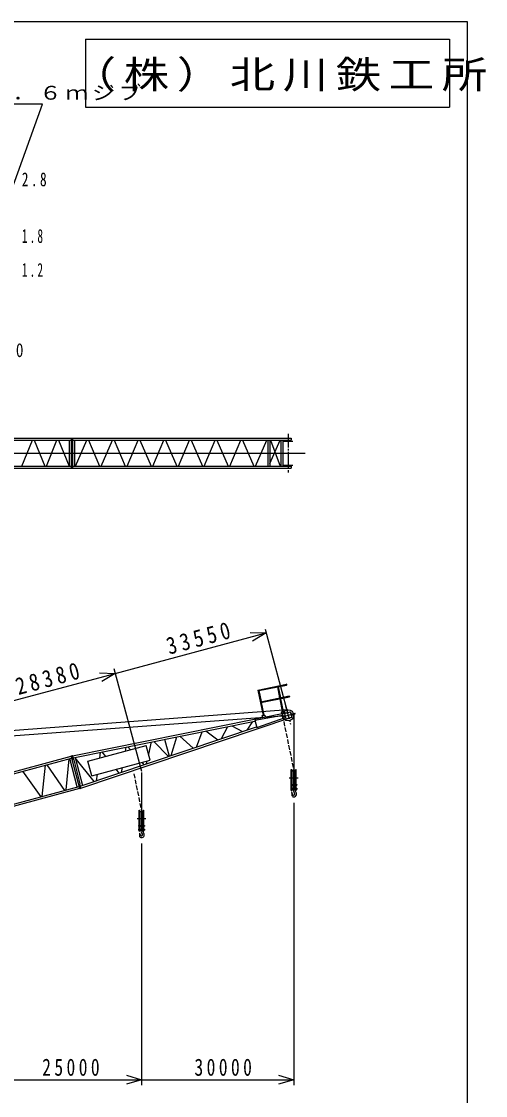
# Model space of a CAD drawing. Units: millimetres, scale not verified. Extents: x -22563 to 24712, y -35551 to 35551.
# Drawn here: x 7683 to 23049, y -22 to 35551 of the extents above; entities that cross this region are included whole.
import ezdxf

# ---------------------------------------------------------------- set-up
doc = ezdxf.new("R2010")
doc.units = ezdxf.units.MM
doc.header["$LTSCALE"] = 50
doc.linetypes.add('CHAIN2', pattern=[12, 9, -1, 1, -1])
doc.linetypes.add('DASHED3', pattern=[4, 3, -1])
doc.layers.add('0-0_001', color=3, linetype='Continuous')
doc.layers.add('0-1_100', color=7, linetype='Continuous')
doc.styles.add('ＭＳ ゴシック', font='')
doc.styles.get('ＭＳ ゴシック').set_extended_font_data('MS Gothic')

msp = doc.modelspace()

# ---------------------------------------------------------------- linework, layer by layer
at = {"layer": '0-0_001'}
for p, q in [((-22562.88, 35550.99), (22437.12, 35550.99)), ((22437.12, 35550.99), (22437.12, -33699.01)), ((9803.78, 34967.66), (9803.78, 32717.66)), ((9803.78, 34967.66), (21853.78, 34967.66)), ((21853.78, 34967.66), (21853.78, 32717.66)), ((9803.78, 32717.66), (21853.78, 32717.66)), ((4350.24, 21752.25), (9350.36, 21752.25)), ((9325.72, 21752.25), (9325.72, 20752.25)), ((9350.36, 21752.25), (16611.61, 21752.25)), ((9374.99, 21752.25), (9374.99, 20752.25)), ((16611.61, 21752.25), (16611.61, 21687.25)), ((4350.24, 21687.25), (9350.36, 21687.25)), ((7699.29, 20817.25), (8050.77, 21687.25)), ((8103.27, 21687.25), (8454.49, 20817.25)), ((8506.99, 20817.25), (8858.47, 21687.25)), ((8910.99, 21687.25), (9262.47, 20817.25)), ((9260.72, 21687.25), (9260.72, 20817.25)), ((9350.36, 21687.25), (16611.61, 21687.25)), ((9439.99, 21687.25), (9439.99, 20817.25)), ((9474.68, 20817.25), (9844.86, 21687.25)), ((9900.18, 21687.25), (10270.36, 20817.25)), ((10325.68, 20817.25), (10695.86, 21687.25)), ((10751.19, 21687.25), (11121.49, 20817.25)), ((11176.81, 20817.25), (11546.99, 21687.25)), ((11602.32, 21687.25), (11972.62, 20817.25)), ((12027.94, 20817.25), (12398.13, 21687.25)), ((12453.45, 21687.25), (12823.75, 20817.25)), ((12879.08, 20817.25), (13249.26, 21687.25)), ((13304.59, 21687.25), (13674.89, 20817.25)), ((13730.21, 20817.25), (14100.39, 21687.25)), ((14155.72, 21687.25), (14526.02, 20817.25)), ((14581.34, 20817.25), (14951.53, 21687.25)), ((15006.84, 21687.25), (15377.03, 20817.25)), ((15432.34, 20817.25), (15802.53, 21687.25)), ((15836.61, 21687.25), (15836.61, 20817.25)), ((15906.61, 21687.25), (15906.61, 20817.25)), ((15906.61, 20913.17), (16243.33, 21687.25)), ((15930.33, 21687.25), (16247.88, 20817.25)), ((16271.61, 21687.25), (16271.61, 20817.25)), ((16271.61, 21687.25), (16271.61, 20817.25)), ((16331.61, 21687.25), (16331.61, 20817.25)), ((16355.36, 21652.25), (16667.86, 21652.25)), ((4350.24, 20817.25), (9350.36, 20817.25)), ((4350.24, 20752.25), (9350.36, 20752.25)), ((9350.36, 20817.25), (16611.61, 20817.25)), ((9350.36, 20752.25), (16611.61, 20752.25)), ((16355.36, 20852.25), (16667.86, 20852.25)), ((16611.61, 20817.25), (16611.61, 20752.25)), ((15512.5, 13409.22), (16457.05, 13599.84)), ((15544.54, 13387.94), (16462.43, 13573.18)), ((15512.5, 13409.22), (15682.15, 12568.57)), ((15512.5, 13409.22), (15544.54, 13387.94)), ((15544.54, 13387.94), (15617.81, 13024.86)), ((15604.48, 13022.17), (16549.04, 13212.79)), ((15610.81, 12990.8), (16555.37, 13181.42)), ((16155.03, 13511.14), (16228.3, 13148.06)), ((16181.69, 13516.53), (16254.97, 13153.45)), ((16549.04, 13212.79), (16555.37, 13181.42)), ((15604.48, 13022.17), (15610.81, 12990.8)), ((15624.14, 12993.49), (15708.81, 12573.95)), ((16234.64, 13116.7), (16319.3, 12697.16)), ((16261.3, 13122.08), (16345.97, 12702.54)), ((-16682.4, 10100.19), (16326.12, 12557.46)), ((16497.46, 12756.73), (-6266.11, 11020.38)), ((9374.99, 11228.4), (16589.19, 12691.27)), ((9647.33, 10161.78), (16638.8, 12506.13)), ((15407.08, 12404.72), (16393.04, 12588.74)), ((15471.78, 12163.24), (16417.66, 12496.87)), ((15646.47, 12561.37), (15744.49, 12581.15)), ((15646.47, 12561.37), (15659.52, 12496.67)), ((15647.65, 12555.49), (15745.68, 12575.27)), ((15744.49, 12581.15), (15757.55, 12516.46)), ((16283.62, 12689.95), (16295.38, 12631.69)), ((16284.81, 12684.07), (16382.83, 12703.86)), ((16391.72, 12632.32), (16584.91, 12684.08)), ((16391.72, 12632.32), (16438.31, 12458.45)), ((16393.04, 12588.74), (16417.66, 12496.87)), ((16438.31, 12458.45), (16631.49, 12510.21)), ((16584.91, 12684.08), (16631.49, 12510.21)), ((16589.19, 12691.27), (16638.8, 12506.13)), ((16608.82, 12618.02), (16709.27, 12644.94)), ((16615.96, 12568.17), (16722.22, 12596.64)), ((16697.61, 12549.27), (16697.61, 10751.27)), ((16709.27, 12644.94), (16722.22, 12596.64)), ((9391.23, 11165.36), (15412.9, 12380.58)), ((9629.68, 10225.26), (15464.72, 12187.18)), ((14308.73, 11798.5), (14510.67, 12198.51)), ((14652.41, 12227.11), (14996.62, 12029.79)), ((15152.78, 12082.29), (15344.98, 12366.88)), ((15407.08, 12404.72), (15471.78, 12163.24)), ((12422.81, 11777.16), (12573.43, 11215.04)), ((12640.93, 11237.73), (12827.01, 11858.73)), ((12922.39, 11877.98), (13372.33, 11483.65)), ((13472.74, 11517.41), (13670.47, 12028.95)), ((13784.46, 12051.95), (14186.56, 11757.42)), ((9877.64, 11052.52), (11809.49, 11570.16)), ((11134.81, 11517.23), (11110.55, 11382.88)), ((11206.76, 11531.75), (11295.04, 11432.31)), ((11938.9, 11087.19), (11809.49, 11570.16)), ((11981.57, 11688.11), (11886.8, 11281.63)), ((12063.58, 11704.66), (12555.66, 11209.06)), ((4368.59, 9886.96), (9325.72, 11215.22)), ((4385.42, 9824.17), (9342.55, 11152.43)), ((9157.68, 10098.68), (9262.67, 11131.03)), ((9530.82, 10198.66), (9279.76, 11135.61)), ((9323.14, 11224.88), (9372.4, 11238.08)), ((9613.01, 10143.04), (9323.14, 11224.88)), ((9377.72, 11094.56), (9341.49, 11229.79)), ((9359.37, 11089.65), (9408.63, 11102.85)), ((9411.22, 11093.19), (9372.4, 11238.08)), ((9411.22, 11093.19), (9610.9, 10297.76)), ((9455.69, 11178.37), (9704.35, 10250.37)), ((10094.91, 10381.69), (9460.36, 11160.95)), ((10007.05, 10569.56), (9877.64, 11052.52)), ((10007.05, 10569.56), (11938.9, 11087.19)), ((10287.16, 11346.17), (10260.8, 11155.19)), ((10470.73, 11211.44), (10351.24, 11359.1)), ((11834.98, 11059.35), (11811.56, 10958.87)), ((7713.71, 10715.98), (8320.8, 9874.44)), ((8368.52, 9887.22), (8473.5, 10919.57)), ((8521.22, 10932.36), (9109.96, 10085.89)), ((10918.18, 10658.49), (10814.97, 10786.04)), ((11012.33, 10838.92), (10983.73, 10680.53)), ((11655.76, 10677.15), (11655.76, 9401.27)), ((11666.26, 11014.14), (11737.44, 10933.95)), ((16616.61, 10781.27), (16632.61, 10781.27)), ((16616.61, 10084.27), (16616.61, 10781.27)), ((16616.61, 10751.27), (16778.61, 10751.27)), ((16616.61, 10731.27), (16778.61, 10731.27)), ((16632.61, 10751.27), (16632.61, 10781.27)), ((16632.61, 10274.27), (16632.61, 10731.27)), ((16677.61, 10711.27), (16677.61, 10274.27)), ((16677.61, 10711.27), (16717.61, 10711.27)), ((16717.61, 10711.27), (16717.61, 10274.27)), ((16762.61, 10781.27), (16778.61, 10781.27)), ((16762.61, 10751.27), (16762.61, 10781.27)), ((16762.61, 10274.27), (16762.61, 10731.27)), ((16778.61, 10084.27), (16778.61, 10781.27)), ((10186.63, 10617.67), (10156.95, 10402.54)), ((4636.47, 8887.22), (9593.6, 10215.48)), ((4653.29, 8824.44), (9610.43, 10152.7)), ((4709.32, 8839.45), (9610.43, 10152.7)), ((9576.78, 10278.27), (9613.48, 10288.1)), ((9631.37, 10147.96), (9595.13, 10283.19)), ((9649.72, 10152.87), (9610.9, 10297.76)), ((9613.01, 10143.04), (9649.72, 10152.87)), ((9631.37, 10147.96), (9649.72, 10152.87)), ((16597.61, 10274.27), (16597.61, 10254.27)), ((16597.61, 10254.27), (16797.61, 10254.27)), ((16597.61, 10154.27), (16597.61, 10114.27)), ((16597.61, 10154.27), (16797.61, 10154.27)), ((16597.61, 10114.27), (16797.61, 10114.27)), ((16616.61, 10084.27), (16632.61, 10084.27)), ((16627.67, 10002.17), (16632.7, 9956.62)), ((16632.61, 10084.27), (16632.61, 10254.27)), ((16662.61, 9958.27), (16646.14, 10009.4)), ((16677.61, 10219.27), (16717.61, 10219.27)), ((16677.61, 10219.27), (16677.61, 10154.27)), ((16710.49, 10008.26), (16728.44, 9974.82)), ((16717.61, 10219.27), (16717.61, 10154.27)), ((16724.65, 10114.27), (16730.33, 10089.25)), ((16762.61, 10084.27), (16762.61, 10254.27)), ((16762.61, 10084.27), (16778.61, 10084.27)), ((16797.61, 10154.27), (16797.61, 10114.27)), ((16632.61, 9958.27), (16632.61, 9936.27)), ((11574.76, 9431.27), (11590.76, 9431.27)), ((11574.76, 8734.27), (11574.76, 9431.27)), ((11574.76, 9401.27), (11736.76, 9401.27)), ((11574.76, 9381.27), (11736.76, 9381.27)), ((11590.76, 9401.27), (11590.76, 9431.27)), ((11590.76, 8924.27), (11590.76, 9381.27)), ((11635.76, 9361.27), (11635.76, 8924.27)), ((11635.76, 9361.27), (11675.76, 9361.27)), ((11675.76, 9361.27), (11675.76, 8924.27)), ((11720.76, 9431.27), (11736.76, 9431.27)), ((11720.76, 9401.27), (11720.76, 9431.27)), ((11720.76, 8924.27), (11720.76, 9381.27)), ((11736.76, 8734.27), (11736.76, 9431.27)), ((11555.76, 8924.27), (11555.76, 8904.27)), ((11555.76, 8904.27), (11755.76, 8904.27)), ((11590.76, 8734.27), (11590.76, 8904.27)), ((11720.76, 8734.27), (11720.76, 8904.27)), ((11555.76, 8804.27), (11555.76, 8764.27)), ((11555.76, 8804.27), (11755.76, 8804.27)), ((11555.76, 8764.27), (11755.76, 8764.27)), ((11574.76, 8734.27), (11590.76, 8734.27)), ((11585.82, 8652.17), (11590.85, 8606.62)), ((11590.76, 8608.27), (11590.76, 8586.27)), ((11620.76, 8608.27), (11604.29, 8659.4)), ((11635.76, 8869.27), (11675.76, 8869.27)), ((11635.76, 8869.27), (11635.76, 8804.27)), ((11668.65, 8658.26), (11686.6, 8624.82)), ((11675.76, 8869.27), (11675.76, 8804.27)), ((11682.8, 8764.27), (11688.48, 8739.25)), ((11720.76, 8734.27), (11736.76, 8734.27)), ((11755.76, 8804.27), (11755.76, 8764.27))]:
    msp.add_line(p, q, dxfattribs=at)
at = {"layer": '0-0_001', "color": 7}
for p, q in [((8382.8, 32813.97), (5082.39, 32813.97)), ((6332.72, 27185.81), (8382.8, 32813.97))]:
    msp.add_line(p, q, dxfattribs=at)
at = {"layer": '0-0_001', "linetype": 'CHAIN2'}
for p, q in [((16511.61, 21894.75), (16511.61, 20609.75)), ((16426.6, 12888.51), (16589.71, 12279.79)), ((16363.73, 12531.64), (16761.35, 12638.18)), ((16550.81, 10504.27), (16844.78, 10504.27)), ((11508.96, 9154.27), (11802.94, 9154.27))]:
    msp.add_line(p, q, dxfattribs=at)
at = {"layer": '0-0_001', "linetype": 'DASHED3'}
for p, q in [((16326.12, 12557.46), (16697.61, 10751.27)), ((11402.05, 10634.85), (11655.76, 9401.27))]:
    msp.add_line(p, q, dxfattribs=at)
at = {"layer": '0-0_001'}
for points in [[(16283.62, 12689.95), (16381.65, 12709.74), (16393.39, 12651.56)], [(16597.61, 10274.27), (16797.61, 10274.27), (16797.61, 10254.27)], [(11555.76, 8924.27), (11755.76, 8924.27), (11755.76, 8904.27)]]:
    msp.add_lwpolyline(points, dxfattribs=at)
msp.add_circle((16511.61, 12571.27), 186, dxfattribs=at)
for centre, radius, start, end in [((16459.74, 13586.51), 13.6, 281.40959, 101.40959), ((16637.61, 10003.27), 10, 17.85327, 186.30196), ((16697.61, 9958.27), 35, 180, 28.22951), ((16975.11, 10149.24), 300, 186.69453, 197.85327), ((16974.81, 10150.16), 300, 197.85327, 208.22951), ((16697.61, 9966.27), 95, 270, 48.09498), ((16827.85, 10111.39), 100, 192.79465, 228.09498), ((16697.61, 9936.27), 65, 180, 270), ((11595.76, 8653.27), 10, 17.85327, 186.30196), ((11655.76, 8586.27), 65, 180, 270), ((11655.76, 8608.27), 35, 180, 28.22951), ((11933.26, 8799.24), 300, 186.69453, 197.85327), ((11932.96, 8800.16), 300, 197.85327, 208.22951), ((11655.76, 8616.27), 95, 270, 48.09498), ((11786, 8761.39), 100, 192.79465, 228.09498)]:
    msp.add_arc(centre, radius, start, end, dxfattribs=at)
at = {"layer": '0-1_100'}
for p, q in [((-17923.36, 21252.25), (17075.53, 21252.25)), ((10786.79, 13961.24), (15780.62, 15299.34)), ((15746.9, 15425.2), (16511.61, 12571.27)), ((-16625.22, 6616.22), (10786.79, 13961.24)), ((10265, 13976.72), (10786.79, 13961.24)), ((10786.79, 13961.24), (10342.65, 13686.94)), ((10744.83, 14117.82), (11655.76, 10718.18)), ((16697.61, 9671.27), (16697.61, 324.07)), ((11655.76, 8321.27), (11655.76, 324.07)), ((11655.76, 8321.27), (11655.76, 324.07)), ((6692.42, 499.07), (11655.76, 499.07)), ((11655.76, 499.07), (16697.61, 499.07))]:
    msp.add_line(p, q, dxfattribs=at)
for points in [[(15258.84, 15314.82), (15780.62, 15299.34), (15336.48, 15025.04)], [(11155.76, 649.07), (11655.76, 499.07), (11155.76, 349.07)], [(16197.61, 649.07), (16697.61, 499.07), (16197.61, 349.07)]]:
    msp.add_lwpolyline(points, dxfattribs=at)

# ---------------------------------------------------------------- texts
at = {"layer": '0-0_001', "color": 7, "attachment_point": 7, "style": 'ＭＳ ゴシック'}
for s, insert, char_height in [('\\T1.17;\\W1.2;（株）北川鉄工所', (9315.07, 33217.66), 916.4), ('\\T1.17;\\W1.2;\u3000３３．６ｍジブ', (4755.03, 32938.97), 458.2), ('\\T1.38;\\W0.7;2.8', (7694.11, 30086.19), 458.2), ('\\T1.38;\\W0.6;1.8', (7694.11, 28211.19), 458.2), ('\\T1.38;\\W0.6;1.2', (7694.11, 27086.19), 458.2), ('\\T1.37;\\W0.8;30', (7155.92, 24429.94), 458.2)]:
    msp.add_mtext(s, dxfattribs=dict(at, insert=insert, char_height=char_height))
at = {"layer": '0-1_100', "char_height": 568.2, "attachment_point": 7, "rotation": 15, "style": 'ＭＳ ゴシック'}
for s, insert in [('\\T1.39;\\W0.85;33550', (12572.79, 14569.21)), ('\\T1.39;\\W0.85;28380', (7578.95, 13231.12))]:
    msp.add_mtext(s, dxfattribs=dict(at, insert=insert))
at = {"layer": '0-1_100', "char_height": 568.2, "attachment_point": 7, "style": 'ＭＳ ゴシック'}
for s, insert in [('\\T1.39;\\W0.75;25000', (8368.26, 624.07)), ('\\T1.39;\\W0.75;30000', (13410.11, 624.07))]:
    msp.add_mtext(s, dxfattribs=dict(at, insert=insert))

doc.saveas('drawing.dxf')
